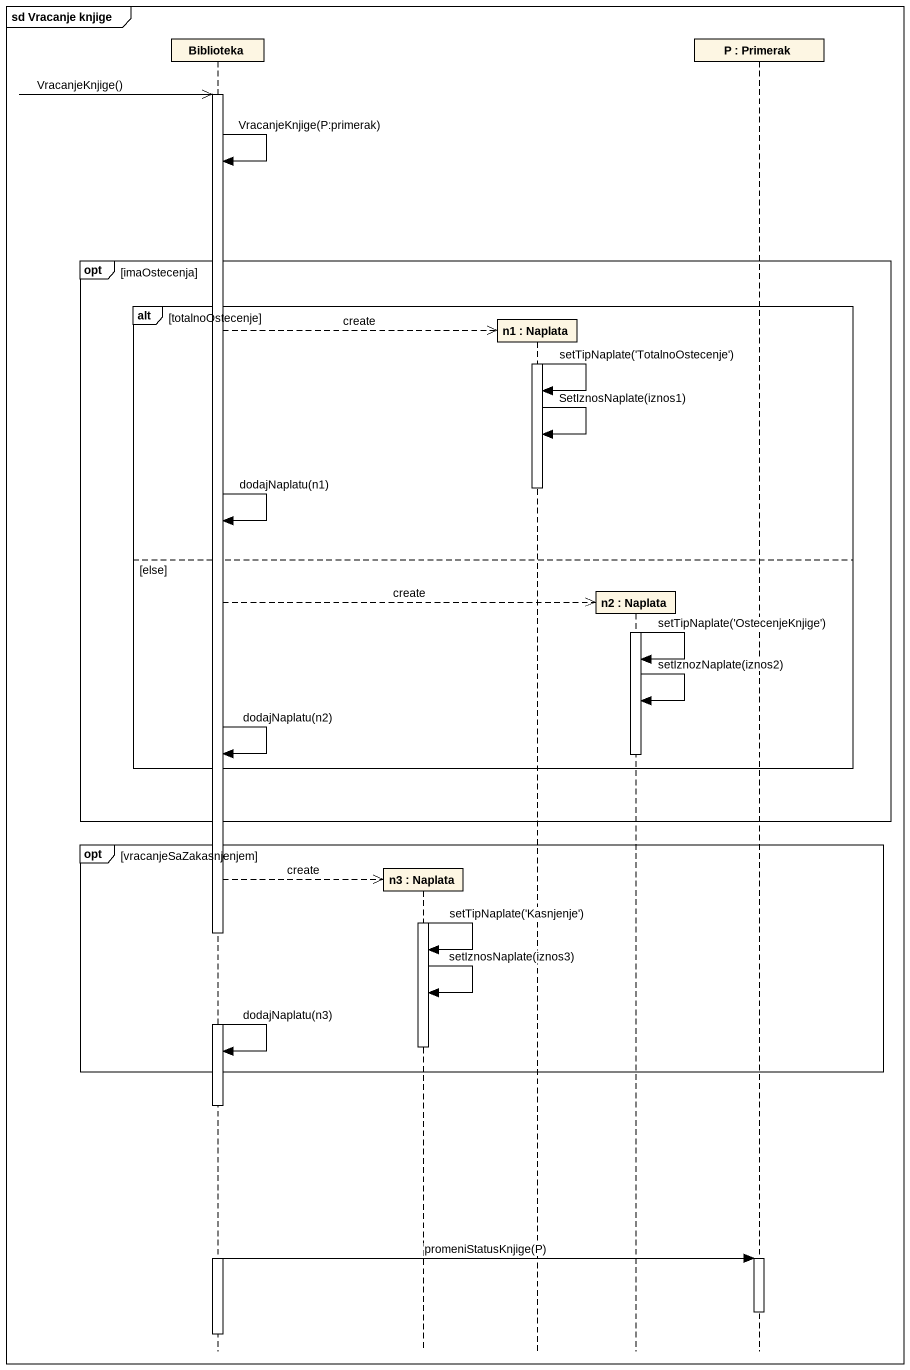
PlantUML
@startuml
mainframe sd Vracanje knjige
hide footbox
participant Biblioteka
participant "n3 : Naplata" as n3
participant "n1 : Naplata" as n1
participant "n2 : Naplata" as n2
participant "P : Primerak" as P

Biblioteka ->> Biblioteka : VracanjeKnjige()
activate Biblioteka
Biblioteka -> Biblioteka : VracanjeKnjige(P:primerak)
opt imaOstecenja
  alt totalnoOstecenje
    Biblioteka -->> n1 ** : create
    activate n1
    n1 -> n1 : setTipNaplate('TotalnoOstecenje')
    n1 -> n1 : SetIznosNaplate(iznos1)
    deactivate n1
    Biblioteka -> Biblioteka : dodajNaplatu(n1)
  else else
    Biblioteka -->> n2 ** : create
    activate n2
    n2 -> n2 : setTipNaplate('OstecenjeKnjige')
    n2 -> n2 : setIznozNaplate(iznos2)
    Biblioteka -> Biblioteka : dodajNaplatu(n2)
    deactivate n2
  end
end
opt vracanjeSaZakasnjenjem
  Biblioteka -->> n3 ** : create
  activate n3
  deactivate Biblioteka
  n3 -> n3 : setTipNaplate('Kasnjenje')
  n3 -> n3 : setIznosNaplate(iznos3)
  activate Biblioteka
  deactivate n3
  Biblioteka -> Biblioteka : dodajNaplatu(n3)
end
Biblioteka -> P : promeniStatusKnjige(P)
activate P
deactivate P
deactivate Biblioteka
@enduml
